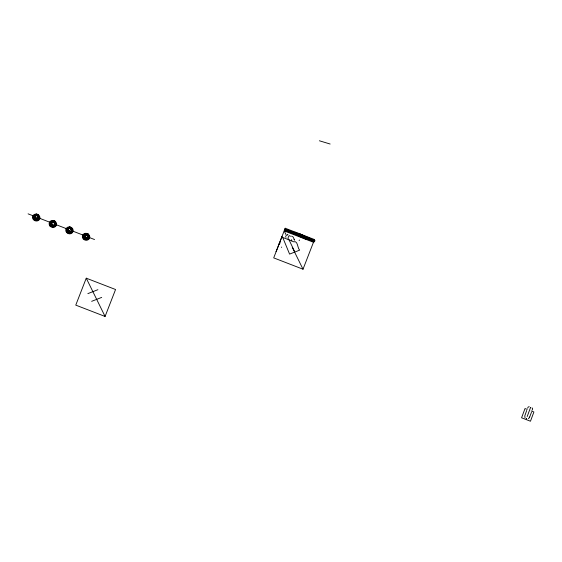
<?xml version="1.0" encoding="UTF-8"?>
<svg xmlns="http://www.w3.org/2000/svg" width="562" height="562" viewBox="0 0 562 562"><rect width="100%" height="100%" fill="white"/><g stroke="black" fill="none" stroke-linecap="round" stroke-linejoin="round"><path stroke-width="0.84" d="M67.573 231.101A1.595 0.871 62 0 1 67.398 230.532C71.599 222.412 73.257 237.902 67.384 230.357A1.574 1.005 78.8 0 1 67.503 229.612L67.679 229.134M285.686 236.054L285.925 237.396M34.31 216.735C36.193 212.921 40.864 219.025 36.333 219.468A1.574 0.674 12.8 0 1 35.539 219.313L34.289 218.049L34.465 216.405M50.959 224.681A1.595 0.871 62 0 1 50.784 224.112L51.03 222.812M86.379 238.695L84.539 237.986A1.595 0.738 45.9 0 1 84.202 237.522A1.595 0.871 62 0 1 84.005 236.953C84.314 231.734 91.487 237.754 86.169 238.738A1.574 0.674 12.8 0 1 85.375 238.576A1.574 0.688 29.2 0 1 84.672 238.162L83.991 236.778A1.574 1.005 78.8 0 1 84.117 236.033L84.251 235.654M35.82 217.859L36.298 218.14L35.139 217.656L34.282 216.77L34.458 216.293M34.935 217.726C32.343 219.953 37.457 221.934 37.043 218.541M36.347 214.101C36.066 216.349 41.405 214.965 36.347 214.101L35.497 216.279M51.549 224.147C48.957 226.374 54.071 228.362 53.65 224.962M52.954 220.529C52.673 222.77 58.012 221.386 52.954 220.529L52.392 221.976M69.569 226.95C69.288 229.191 74.627 227.807 69.569 226.95L68.719 229.12M86.176 233.37C85.895 235.611 91.234 234.228 86.176 233.37L85.333 235.541M532.298 410.049L532.6 408.546L531.982 407.815M67.644 229.233L67.545 229.507A3.52 1.377 21.3 0 0 68.304 230.322M276.251 251.305L276.125 251.65L276.63 250.273M530.521 407.569L530.465 407.696M35.364 219.861L36.179 217.67M51.065 222.714L50.889 223.191A1.574 1.005 78.8 0 0 50.777 223.936L51.451 225.313A1.574 0.688 29.2 0 0 52.147 225.741A1.574 0.674 12.8 0 0 52.94 225.882L53.151 225.875A1.595 0.752 -3.7 0 0 53.741 225.755A1.595 0.85 -20.3 0 0 54.233 225.446C56.734 223.367 52.083 220.22 50.903 223.149M51.978 226.282L52.793 224.09M68.585 232.703L69.4 230.511M85.017 236.841A1.37 0.534 21.3 0 0 85.621 237.171L86.148 237.375L84.974 236.918L84.11 236.033L84.286 235.555M85.199 239.124L86.014 236.932M526.72 410.422L524.768 415.964L525.056 417.924M526.439 418.381L526.25 418.915L526.503 418.283M530.437 407.801L527.163 416.575M531.476 412.262L529.573 417.264M297.242 234.164L297.727 233.075L308.194 237.895L306.957 239.531A0.934 0.365 21.3 0 1 306.599 239.503L298.921 236.005A65.986 25.887 21.3 0 1 297.642 235.366L292.971 232.31L295.774 232.317L295.373 233.209M281.843 236.918L281.422 237.944M281.724 237.22L276.511 250.673M37.886 216.363L38.448 214.916M54.212 223.514L55.062 221.337M70.826 229.935L71.669 227.758M84.595 238.59C82.965 239.208 87.812 240.901 86.871 237.803M87.433 236.356L88.283 234.185M86.253 278.183L75.765 305.124L105.08 316.455L115.561 289.514L86.253 278.183L105.08 316.455M285.201 228.228L273.708 257.881L303.016 269.212L314.516 239.56L285.201 228.228L285.974 229.795M527.549 408.209L528.322 406.888L529.271 406.762M307.604 239.194L308.194 237.895M281.492 247.449L281.702 247.041M528.399 418.69L529.439 417.51M529.32 417.728L529.699 417.032M313.441 242.686L315.057 240.691L299.862 233.897M299.096 240.55L299.602 240.023M51.304 222.559L51.451 222.419A1.595 1.335 -64.1 0 1 51.957 222.138A1.595 1.44 -37.8 0 1 52.54 221.997L52.744 221.997A1.574 1.489 -1.2 0 1 53.545 222.145A1.574 1.482 44.6 0 1 54.233 222.573L54.388 222.707A1.595 1.44 81.4 0 1 54.725 223.205A1.595 1.314 -74.3 0 1 54.893 223.753L54.914 223.957A1.574 1.159 -53.8 0 1 54.802 224.702A1.574 1.005 -36.5 0 1 54.381 225.327L52.751 225.847L51.318 225.137A1.595 0.738 45.9 0 1 50.98 224.681M37.633 219.025L37.773 218.906A1.574 1.005 -36.5 0 0 38.188 218.281A1.574 1.159 -53.8 0 0 38.307 217.536L38.293 217.332A1.595 1.314 -74.3 0 0 38.111 216.792A1.595 1.44 81.4 0 0 37.78 216.286L37.626 216.152A1.574 1.482 44.6 0 0 36.93 215.731A1.574 1.489 -1.2 0 0 36.13 215.576L35.933 215.569A1.595 1.44 -37.8 0 0 35.35 215.724A1.595 1.335 -64.1 0 0 34.844 215.998L34.696 216.138A1.574 1.166 -83.8 0 0 34.282 216.77A1.574 1.005 78.8 0 0 34.17 217.515L34.191 217.67A1.595 0.871 62 0 0 34.352 218.26A1.595 0.738 45.9 0 0 34.703 218.737L34.837 218.892A1.574 0.688 29.2 0 0 35.532 219.321M87.855 293.631L97.907 289.69M91.648 301.337L101.701 297.396M69.555 232.317L69.765 232.296A1.595 0.752 -3.7 0 0 70.348 232.176A1.595 0.85 -20.3 0 0 70.847 231.867L70.995 231.748A1.574 1.005 -36.5 0 0 71.409 231.123A1.574 1.159 -53.8 0 0 71.529 230.378M287.554 234.818L288.032 234.958L287.421 234.775M319.392 140.774L330.14 144.027M291.587 236.145L293.238 237.073L294.284 239.679M284.948 228.91L314.263 240.241M284.695 229.584L314.01 240.915M284.442 230.265L313.758 241.597M313.505 242.278L284.196 230.94L286.501 235.633M28.1 213.848L35.392 216.672M37.823 217.606L51.599 222.931M54.837 224.189L68.613 229.514M71.044 230.448L84.82 235.773M88.058 237.031L94.542 239.538M527.24 409.403L525.02 408.546L521.578 417.791L530.465 421.226L533.9 411.981L531.125 410.906M34.373 219.173L35.16 219.482M36.08 219.833L36.474 219.988M50.98 225.594L51.374 225.748M52.561 226.205L53.088 226.409M68.248 232.275C65.719 231.98 70.503 234.312 69.302 232.675M85.649 238.998L86.309 239.25M35.547 219.278L36.551 219.433A1.595 0.752 -3.7 0 0 37.127 219.335A1.595 0.85 -20.3 0 0 37.626 219.025M288.735 239.489C286.831 239.047 289.268 233.729 290.477 236.307M294.621 251.558L288.973 239.686M67.869 231.544A2.1 1.932 20.4 0 0 71.409 231.123A2.1 1.932 20.4 0 0 69.084 228.425A2.1 1.932 20.4 0 0 67.869 231.544L68.058 231.734A1.574 0.688 29.2 0 0 68.754 232.162A1.574 0.674 12.8 0 0 69.555 232.303M292.261 247.343L303.016 269.212M291.79 240.845L291.488 239.658M294.172 239.243L294.439 240.262M88.122 236.595L88.136 236.799A1.574 1.159 -53.8 0 1 88.023 237.543A1.574 1.005 -36.5 0 1 87.609 238.176L87.461 238.288A1.595 0.85 -20.3 0 1 86.948 238.583A1.595 0.752 -3.7 0 1 86.379 238.724M71.529 230.378L71.514 230.174A1.595 1.314 -74.3 0 0 71.332 229.633A1.595 1.44 81.4 0 0 71.002 229.127L70.847 228.994A1.574 1.482 44.6 0 0 70.152 228.572A1.574 1.489 -1.2 0 0 69.351 228.418L69.154 228.418A1.595 1.44 -37.8 0 0 68.571 228.565A1.595 1.335 -64.1 0 0 68.065 228.839L67.918 228.98A1.574 1.166 -83.8 0 0 67.503 229.612L69.526 230.968L69.021 230.729A1.37 0.534 21.3 0 1 68.402 230.42M300.326 235.759A3.14 2.894 43.9 0 1 303.438 237.494M298.794 235.604A3.772 3.47 43.9 0 1 304.084 237.473M278.478 246.395A3.772 3.653 27 0 1 280.262 242.868M35.076 218.463A2.093 1.925 20.4 0 1 35.308 215.344A2.093 1.925 20.4 0 1 38.42 216.665A2.093 1.925 20.4 0 1 36.291 218.983M35.792 217.908A1.37 0.534 21.3 0 1 35.181 217.578M35.083 217.48A3.52 1.377 21.3 0 1 34.268 216.728M51.922 225.06A2.093 1.925 20.4 0 1 51.837 221.807A2.093 1.925 20.4 0 1 55.055 223.177A2.093 1.925 20.4 0 1 52.61 225.355M51.795 223.999A1.37 0.534 21.3 0 0 52.399 224.329L52.926 224.526L50.889 223.191A1.574 1.166 -83.8 0 1 51.311 222.566M51.69 223.901A3.52 1.377 21.3 0 1 50.882 223.149M67.7 230.497A2.093 1.925 20.4 0 1 69.161 227.968A2.093 1.925 20.4 0 1 71.697 229.83A2.093 1.925 20.4 0 1 69.512 231.825M67.925 231.579A1.595 0.738 45.9 0 1 67.588 231.101M84.595 237.41A2.093 1.925 20.4 0 1 85.536 234.445A2.093 1.925 20.4 0 1 88.318 236.342A2.093 1.925 20.4 0 1 85.684 238.155M84.911 236.743A3.52 1.377 21.3 0 1 84.103 235.991M84.117 236.033A1.574 1.166 -83.8 0 1 84.532 235.408L84.672 235.267A1.595 1.335 -64.1 0 1 85.178 234.979A1.595 1.44 -37.8 0 1 85.761 234.839L85.965 234.839A1.574 1.489 -1.2 0 1 86.766 234.993A1.574 1.482 44.6 0 1 87.454 235.422L87.609 235.548A1.595 1.44 81.4 0 1 87.946 236.047M87.939 236.054A1.595 1.314 -74.3 0 1 88.122 236.595M281.85 236.82L281.66 237.122A75.498 28.753 17 0 1 293.708 241.808C297.958 240.234 297.354 248.144 299.644 250.153L289.585 254.101L283.129 238.414L281.85 236.82M33.383 219.644A3.772 3.47 20.4 0 0 39.754 218.885A3.772 3.47 20.4 0 0 35.568 214.045A3.772 3.47 20.4 0 0 33.383 219.644M49.997 226.065A3.772 3.47 20.4 0 0 56.362 225.306A3.772 3.47 20.4 0 0 52.175 220.466A3.772 3.47 20.4 0 0 49.997 226.065M66.604 232.485A3.772 3.47 20.4 0 0 72.976 231.727A3.772 3.47 20.4 0 0 68.789 226.886A3.772 3.47 20.4 0 0 66.604 232.485M83.218 238.906A3.772 3.47 20.4 0 0 89.583 238.148A3.772 3.47 20.4 0 0 85.396 233.307A3.772 3.47 20.4 0 0 83.218 238.906M33.861 219.285A3.14 2.894 20.4 0 0 39.164 218.653A3.14 2.894 20.4 0 0 35.673 214.621A3.14 2.894 20.4 0 0 33.861 219.285M50.468 225.713A3.14 2.894 20.4 0 0 55.779 225.074A3.14 2.894 20.4 0 0 52.287 221.042A3.14 2.894 20.4 0 0 50.468 225.713M83.689 238.555A3.14 2.894 20.4 0 0 89 237.923A3.14 2.894 20.4 0 0 85.508 233.89A3.14 2.894 20.4 0 0 83.689 238.555M67.082 232.134A3.14 2.894 20.4 0 0 72.386 231.502A3.14 2.894 20.4 0 0 68.894 227.462A3.14 2.894 20.4 0 0 67.082 232.134M34.647 218.695A2.1 1.932 20.4 0 0 38.188 218.281A2.1 1.932 20.4 0 0 35.863 215.583A2.1 1.932 20.4 0 0 34.647 218.695M51.254 225.116A2.1 1.932 20.4 0 0 54.802 224.702A2.1 1.932 20.4 0 0 52.47 222.004A2.1 1.932 20.4 0 0 51.254 225.116M84.476 237.965A2.1 1.932 20.4 0 0 88.023 237.543A2.1 1.932 20.4 0 0 85.691 234.846A2.1 1.932 20.4 0 0 84.476 237.965"/></g></svg>
